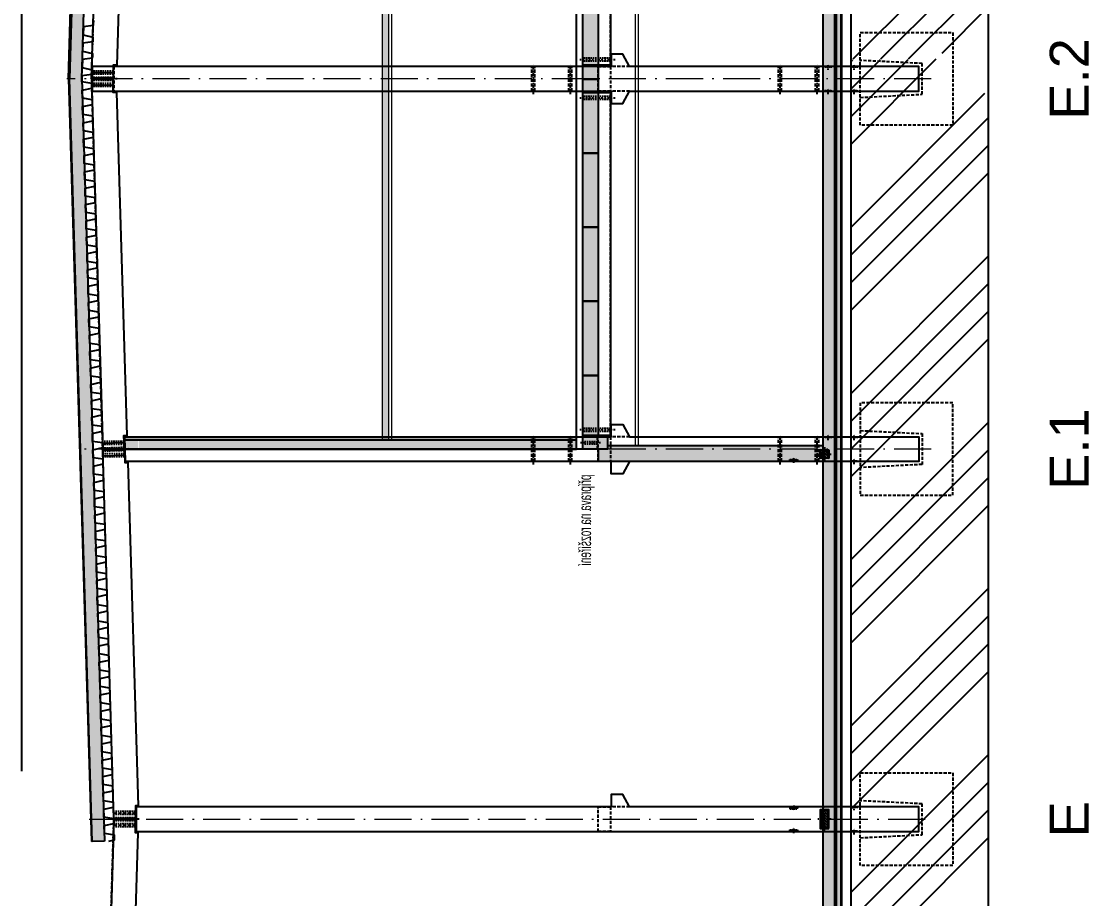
# Model space of a CAD drawing. Header units: millimetres. Extents: x 325046 to 1268204, y 1875583 to 2761998.
# Drawn here: x 1214600 to 1231902, y 2565606 to 2579825 of the extents above; entities that cross this region are included whole.
import ezdxf
from ezdxf.enums import TextEntityAlignment as Align

# ---------------------------------------------------------------- set-up
doc = ezdxf.new("R2010")
doc.units = ezdxf.units.MM
doc.header["$LTSCALE"] = 100
for name, pattern in [('ACAD_ISO10W100', [18.5, 12, -3, 0.5, -3]), ('DASHDOT', [1, 0.5, -0.25, 0, -0.25]), ('DASHED', [0.75, 0.5, -0.25])]:
    doc.linetypes.add(name, pattern=pattern)
for name, color, linetype in [('025', 1, 'Continuous'), ('035', 7, 'Continuous'), ('050', 4, 'Continuous'), ('KOTY', 2, 'Continuous'), ('kóty 100', 5, 'Continuous'), ('PŘÍČKY - ZDĚNÉ', 4, 'Continuous'), ('ŠRAF-TERÉN', 34, 'Continuous'), ('ŽB - MONOLIT', 4, 'Continuous'), ('ŽB - PREFA', 3, 'Continuous')]:
    doc.layers.add(name, color=color, linetype=linetype)
for name, color, linetype, lineweight, true_color in [('IZOLACE - H', 7, 'Continuous', 9, 0x525252), ('PODHLEDY', 7, 'Continuous', 18, 0x1d8172), ('PŘÍČKY - SDK', 7, 'Continuous', 30, 0x6a1174), ('TRAPÉZ -  KRYTINA', 7, 'Continuous', 25, 0x005875)]:
    doc.layers.add(name, color=color, linetype=linetype, lineweight=lineweight, true_color=true_color)
for name, color, linetype, true_color in [('Izolace tepelná', 7, 'Continuous', 0xfdf0ce), ('Popis OS', 7, 'Continuous', 0xbd0a5d), ('Příprava na dock', 7, 'Continuous', 0x616161), ('ŠRAF - SDK', 7, 'Continuous', 0xfbe0ee), ('ŽB - Šraf-monol', 7, 'Continuous', 0x6bc2a4)]:
    doc.layers.add(name, color=color, linetype=linetype, true_color=true_color)
for name, color, linetype, lineweight in [('Objekty - osy', 5, 'ACAD_ISO10W100', 20), ('ŠRAF-YTONG', 54, 'Continuous', 9), ('ŽB - Šraf-prefa', 253, 'Continuous', 13)]:
    doc.layers.add(name, color=color, linetype=linetype, lineweight=lineweight)
doc.styles.add('ARIAL NARROW', font='ARIALN.TTF')
doc.styles.add('ARIL-TENKÝ', font='arial.ttf')

# ---------------------------------------------------------------- blocks, each defined once
blk = doc.blocks.new('hlavice 4 pohled')
at = {"layer": 'Příprava na dock', "linetype": 'DASHED'}
blk.add_lwpolyline([(2018455, -5355778), (2018455, -5354278), (2016955, -5354278), (2016955, -5355778)], close=True, dxfattribs=at)
blk.add_lwpolyline([(2018005, -5354278), (2017955, -5355278), (2017455, -5355278), (2017405, -5354278)], dxfattribs=at)
blk = doc.blocks.new('ZT5.1 PO')
at = {"layer": '035', "ltscale": 0.5}
blk.add_lwpolyline([(2167529, -5377889), (2167529, -5378239), (2167739, -5378245), (2167739, -5378295), (2173299, -5378462), (2173299, -5378418), (2173509, -5378418), (2173509, -5378068)], close=True, dxfattribs=at)
at = {"layer": '035', "linetype": 'DASHED', "ltscale": 0.5}
for points in [[(2167594, -5378241), (2167594, -5377891)], [(2167644, -5378242), (2167644, -5377892)], [(2173394, -5378418), (2173394, -5378065)], [(2173444, -5378418), (2173444, -5378066)]]:
    blk.add_lwpolyline(points, dxfattribs=at)
blk = doc.blocks.new('ZT5 PO')
at = {"layer": '035'}
blk.add_lwpolyline([(2604073, -5125966), (2603863, -5125960), (2603863, -5126010), (2598303, -5125843), (2598303, -5125786), (2598093, -5125786), (2598093, -5125436), (2598093, -5125436), (2604073, -5125616), (2604073, -5125966)], dxfattribs=at)
at = {"layer": '035', "linetype": 'DASHED', "ltscale": 0.5}
for points in [[(2598158, -5125786), (2598158, -5125438)], [(2598208, -5125786), (2598208, -5125440)], [(2603958, -5125962), (2603958, -5125612)], [(2604008, -5125964), (2604008, -5125614)]]:
    blk.add_lwpolyline(points, dxfattribs=at)
blk = doc.blocks.new('PR3_PO')
at = {"layer": '035'}
blk.add_lwpolyline([(1179427, -5290172), (1179427, -5290622), (1173867, -5290622), (1173867, -5290172)], close=True, dxfattribs=at)
at = {"layer": '035', "linetype": 'DASHED', "ltscale": 0.5}
for points in [[(1173932, -5290622), (1173932, -5290172)], [(1173982, -5290622), (1173982, -5290172)], [(1179312, -5290622), (1179312, -5290172)], [(1179362, -5290622), (1179362, -5290172)]]:
    blk.add_lwpolyline(points, dxfattribs=at)
at = {"layer": '035', "linetype": 'DASHED'}
blk.add_lwpolyline([(1173867, -5290622), (1179427, -5290622), (1179427, -5290422), (1173867, -5290422)], close=True, dxfattribs=at)
at = {"layer": 'Příprava na dock', "linetype": 'DASHDOT', "ltscale": 0.5}
for points in [[(1173957, -5290698), (1173957, -5290125)], [(1179337, -5290698), (1179337, -5290125)]]:
    blk.add_lwpolyline(points, dxfattribs=at)

msp = doc.modelspace()

# ---------------------------------------------------------------- hatches: boundary and pattern name
at = {"layer": 'Izolace tepelná'}
h = msp.add_hatch(color=256, dxfattribs=at)
h.dxf.hatch_style = 1
h.paths.add_polyline_path([(1215562.5, 2584981.3), (1215382.5, 2578984), (1215582.5, 2578978), (1215762.4, 2584975.3)])
h.paths.add_polyline_path([(1215742.4, 2590978.6), (1215562.5, 2584981.3), (1215762.4, 2584975.3), (1215764.1, 2585033.1), (1215942.3, 2590972.6)])
h.paths.add_polyline_path([(1215750.6, 2591253.5), (1215742.4, 2590978.6), (1215942.3, 2590972.6), (1215950.5, 2591247.5)])
h.paths.add_polyline_path([(1215579.9, 2578892.7), (1215379.8, 2578892.7), (1215382.5, 2578984), (1215582.5, 2578978)])
h = msp.add_hatch(color=256, dxfattribs=at)
h.dxf.hatch_style = 1
h.paths.add_polyline_path([(1220450.2, 2590742.7), (1220450.2, 2585167.7), (1220550.2, 2585167.7), (1220550.2, 2590742.7)])
h.paths.add_polyline_path([(1220450.2, 2585167.7), (1220450.2, 2584967.7), (1220550.2, 2584967.7), (1220550.2, 2585167.7)])
h.paths.add_polyline_path([(1220450.2, 2590967.7), (1220450.2, 2590742.7), (1220550.2, 2590742.7), (1220550.2, 2590967.7)])
h.paths.add_polyline_path([(1220450.2, 2591242.7), (1220450.2, 2590967.7), (1220550.2, 2590967.7), (1220550.2, 2591242.7)])
h.paths.add_polyline_path([(1220450.2, 2584967.7), (1220450.2, 2573042.7), (1220550.2, 2573042.7), (1220550.2, 2584967.7)])
h = msp.add_hatch(color=256, dxfattribs=at)
h.dxf.hatch_style = 1
h.paths.add_polyline_path([(1227810.2, 2558918.5), (1227892.8, 2559063.8), (1227890.2, 2591242.7), (1227810.2, 2591242.7)])
h = msp.add_hatch(color=256, dxfattribs=at)
h.dxf.hatch_style = 1
h.paths.add_polyline_path([(1215562.5, 2572804.1), (1215382.5, 2578801.4), (1215582.5, 2578807.4), (1215762.4, 2572810.1)])
h.paths.add_polyline_path([(1215742.4, 2566806.8), (1215562.5, 2572804.1), (1215762.4, 2572810.1), (1215764.1, 2572752.4), (1215942.3, 2566812.8)])
h.paths.add_polyline_path([(1215750.6, 2566531.9), (1215742.4, 2566806.8), (1215942.3, 2566812.8), (1215950.5, 2566537.9)])
h.paths.add_polyline_path([(1215579.9, 2578892.7), (1215379.8, 2578892.7), (1215382.5, 2578801.4), (1215582.5, 2578807.4)])
at = {"layer": 'Příprava na dock'}
h = msp.add_hatch(dxfattribs=at)
h.set_pattern_fill('ANSI31', color=256, scale=250, angle=270)
h.set_pattern_definition([(315, (5842085.798, 2082741.14), (22.09708691, 22.09708691), [])])
h.paths.add_polyline_path([(1227680.2, 2572872.7), (1227680.2, 2572752.7), (1227560.2, 2572752.7), (1227560.2, 2572872.7)])
h = msp.add_hatch(dxfattribs=at)
h.set_pattern_fill('ANSI31', color=256, scale=250, angle=270)
h.set_pattern_definition([(315, (5842085.798, 2184981.14), (22.09708691, 22.09708691), [])])
h.paths.add_polyline_path([(1227680.2, 2566752.7), (1227680.2, 2567032.7), (1227560.2, 2567032.7), (1227560.2, 2566752.7)])
at = {"layer": 'ŠRAF - SDK'}
h = msp.add_hatch(color=256, dxfattribs=at)
h.dxf.hatch_style = 1
h.paths.add_polyline_path([(1216500.2, 2572892.7), (1216500.2, 2573042.7), (1220550.2, 2573042.7), (1220550.2, 2572892.7)])
h.paths.add_polyline_path([(1220600.2, 2573042.7), (1223600.2, 2573042.7), (1223600.2, 2572892.7), (1220600.2, 2572894.1)])
h.paths.add_polyline_path([(1220550.2, 2572892.7), (1220550.2, 2573042.7), (1220600.2, 2573042.7), (1220600.2, 2572892.7)])
h.paths.add_polyline_path([(1216267.9, 2572967.7), (1216265.6, 2573042.7), (1216490.2, 2573042.7), (1216490.2, 2572967.7)])
h.paths.add_polyline_path([(1216268.6, 2572942.7), (1216267.9, 2572967.7), (1216490.2, 2572967.7), (1216490.2, 2572942.7)])
h.paths.add_polyline_path([(1216269.4, 2572917.7), (1216268.6, 2572942.7), (1216490.2, 2572942.7), (1216490.2, 2572917.7)])
h.paths.add_polyline_path([(1216270.1, 2572892.7), (1216269.4, 2572917.7), (1216490.2, 2572917.7), (1216490.2, 2572892.7)])
at = {"layer": 'ŠRAF-TERÉN'}
h = msp.add_hatch(dxfattribs=at)
h.set_pattern_fill('ANSI34', color=256, scale=100, angle=180, style=0)
h.set_pattern_definition([(225, (3747967.6, 1468831.5), (1347.0384, -1347.0384), []), (225, (3747518.6, 1468831.5), (1347.0384, -1347.0384), []), (225, (3747069.6, 1468831.5), (1347.0384, -1347.0384), []), (225, (3746620.6, 1468831.5), (1347.0384, -1347.0384), [])])
h.paths.add_polyline_path([(1228050.2, 2590742.7), (1228050.2, 2585167.7), (1229400.2, 2585167.7), (1229400.2, 2585717.7), (1230274.6, 2585717.7), (1230274.6, 2590242.7), (1229400.2, 2590242.7), (1229400.2, 2590742.7)])
h.paths.add_polyline_path([(1228359.1, 2596248.2), (1228200.2, 2592447.7), (1228200.2, 2591734.2), (1228398.6, 2591580.2), (1228398.6, 2591242.7), (1229400.2, 2591242.7), (1229400.2, 2591742.7), (1230274.6, 2591742.7), (1230274.6, 2596248.2)])
h.paths.add_polyline_path([(1228050.2, 2579217.7), (1229400.2, 2579217.7), (1229400.2, 2579717.7), (1230274.6, 2579717.7), (1230274.6, 2584217.7), (1229400.2, 2584217.7), (1229400.2, 2584767.7), (1229360.2, 2584767.7), (1229360.2, 2584767.7), (1229240.2, 2584767.7), (1228050.2, 2584767.7)])
h.paths.add_polyline_path([(1228050.2, 2578967.7), (1229400.2, 2578967.7), (1229400.2, 2579217.7), (1229360.2, 2579217.7), (1229360.2, 2579207.7), (1229240.2, 2579207.7), (1228050.2, 2579208.6)])
h.paths.add_polyline_path([(1228050.2, 2578967.7), (1228050.2, 2578717.7), (1229240.2, 2578717.7), (1229240.2, 2578727.7), (1229360.2, 2578727.7), (1229400.2, 2578727.3), (1229400.2, 2578967.7)])
h.paths.add_polyline_path([(1228050.2, 2559063.8), (1230274.6, 2559063.8), (1230274.6, 2578217.7), (1229400.2, 2578217.7), (1229400.2, 2578717.7), (1229360.2, 2578717.7), (1229360.2, 2578717.7), (1229240.2, 2578717.7), (1228050.2, 2578717.7)])
h.paths.add_polyline_path([(1229400.2, 2578617.7), (1229400.2, 2578217.7), (1230274.6, 2578217.7), (1230274.6, 2578661.4)], flags=17)
h.paths.add_polyline_path([(1229400.2, 2578967.7), (1229400.2, 2578717.7), (1230274.6, 2578717.7), (1230274.6, 2578967.7)])
h.paths.add_polyline_path([(1229400.2, 2579217.7), (1229400.2, 2578967.7), (1230274.6, 2578967.7), (1230274.6, 2579217.7)])
h.paths.add_polyline_path([(1229400.2, 2579717.7), (1229400.2, 2579317.7), (1230274.6, 2579274), (1230274.6, 2579717.7)], flags=17)
h.paths.add_polyline_path([(1229400.2, 2584667.7), (1229400.2, 2584217.7), (1230274.6, 2584217.7), (1230274.6, 2584711.4)], flags=17)
h.paths.add_polyline_path([(1229400.2, 2584967.7), (1229400.2, 2584767.7), (1230274.6, 2584767.7), (1230274.6, 2584967.7)])
h.paths.add_polyline_path([(1229400.2, 2585167.7), (1229400.2, 2584967.7), (1230274.6, 2584967.7), (1230274.6, 2585167.7)])
h.paths.add_polyline_path([(1229400.2, 2585717.7), (1229400.2, 2585267.7), (1230274.6, 2585224), (1230274.6, 2585717.7)], flags=17)
h.paths.add_polyline_path([(1229400.2, 2590642.7), (1229400.2, 2590242.7), (1230274.6, 2590242.7), (1230274.6, 2590686.4)], flags=17)
h.paths.add_polyline_path([(1229400.2, 2590967.7), (1229400.2, 2590742.7), (1230274.6, 2590742.7), (1230274.6, 2590967.7)])
h.paths.add_polyline_path([(1229400.2, 2591242.7), (1229400.2, 2590967.7), (1230274.6, 2590967.7), (1230274.6, 2591242.7)])
h.paths.add_polyline_path([(1229400.2, 2591742.7), (1229400.2, 2591342.7), (1230274.6, 2591299), (1230274.6, 2591742.7)], flags=17)
at = {"layer": 'ŠRAF-YTONG', "true_color": 0x919191}
h = msp.add_hatch(color=252, dxfattribs=at)
h.dxf.hatch_style = 1
h.paths.add_polyline_path([(1223950.2, 2572892.7), (1224100.2, 2572892.7), (1224100.2, 2572942.7), (1227600.2, 2572942.7), (1227600.2, 2572692.7), (1223950.2, 2572692.7)])
at = {"layer": 'ŽB - Šraf-monol'}
msp.add_hatch(color=256, dxfattribs=at).paths.add_polyline_path([(1227600.2, 2559144.3), (1227780.2, 2559063.8), (1227780.2, 2591242.7), (1227600.2, 2591242.7)])
at = {"layer": 'ŽB - Šraf-prefa'}
h = msp.add_hatch(color=256, dxfattribs=at)
h.paths.add_polyline_path([(1223700.2, 2591042.7), (1223950.2, 2591042.7), (1223950.2, 2589842.7), (1223700.2, 2589842.7)])
h.paths.add_polyline_path([(1223700.2, 2591042.7), (1223700.2, 2591242.7), (1224100.2, 2591242.7), (1224100.2, 2591042.7)])
h.paths.add_polyline_path([(1223700.2, 2589687.7), (1223950.2, 2589687.7), (1223950.2, 2588487.7), (1223700.2, 2588487.7)])
h.paths.add_polyline_path([(1223700.2, 2588487.7), (1223950.2, 2588487.7), (1223950.2, 2587287.7), (1223700.2, 2587287.7)])
h.paths.add_polyline_path([(1223700.2, 2587287.7), (1223950.2, 2587287.7), (1223950.2, 2586087.7), (1223700.2, 2586087.7)])
h.paths.add_polyline_path([(1223700.2, 2586087.7), (1223950.2, 2586087.7), (1223950.2, 2584887.7), (1223700.2, 2584887.7)])
h.paths.add_polyline_path([(1223700.2, 2583687.7), (1223950.2, 2583687.7), (1223950.2, 2582487.7), (1223700.2, 2582487.7)])
h.paths.add_polyline_path([(1223700.2, 2584887.7), (1223950.2, 2584887.7), (1223950.2, 2583687.7), (1223700.2, 2583687.7)])
h.paths.add_polyline_path([(1223700.2, 2582487.7), (1223950.2, 2582487.7), (1223950.2, 2581287.7), (1223700.2, 2581287.7)])
h.paths.add_polyline_path([(1223700.2, 2581287.7), (1223950.2, 2581287.7), (1223950.2, 2580087.7), (1223700.2, 2580087.7)])
h.paths.add_polyline_path([(1223700.2, 2580087.7), (1223950.2, 2580087.7), (1223950.2, 2578887.7), (1223700.2, 2578887.7)])
h.paths.add_polyline_path([(1223700.2, 2578887.7), (1223950.2, 2578887.7), (1223950.2, 2577687.7), (1223700.2, 2577687.7)])
h.paths.add_polyline_path([(1223700.2, 2577687.7), (1223950.2, 2577687.7), (1223950.2, 2576487.7), (1223700.2, 2576487.7)])
h.paths.add_polyline_path([(1223700.2, 2576487.7), (1223950.2, 2576487.7), (1223950.2, 2575287.7), (1223700.2, 2575287.7)])
h.paths.add_polyline_path([(1223700.2, 2575287.7), (1223950.2, 2575287.7), (1223950.2, 2574087.7), (1223700.2, 2574087.7)])
h.paths.add_polyline_path([(1223700.2, 2574087.7), (1223950.2, 2574087.7), (1223950.2, 2573092.7), (1223700.2, 2573092.7)])
h.paths.add_polyline_path([(1223700.2, 2572892.7), (1223700.2, 2573092.7), (1224100.2, 2573092.7), (1224100.2, 2572892.7)])

# ---------------------------------------------------------------- linework, layer by layer
at = {"layer": '025', "linetype": 'DASHED', "ltscale": 0.4}
for points in [[(1227620.2, 2579092.7), (1227740.2, 2579092.7), (1227740.2, 2579082.7), (1227620.2, 2579082.7), (1227620.2, 2579092.7)], [(1228040.2, 2579092.7), (1228160.2, 2579092.7), (1228160.2, 2579082.7), (1228040.2, 2579082.7), (1228040.2, 2579092.7)], [(1227620.2, 2578702.7), (1227740.2, 2578702.7), (1227740.2, 2578692.7), (1227620.2, 2578692.7), (1227620.2, 2578702.7)], [(1228040.2, 2578702.7), (1228160.2, 2578702.7), (1228160.2, 2578692.7), (1228040.2, 2578692.7), (1228040.2, 2578702.7)], [(1227620.2, 2573092.7), (1227740.2, 2573092.7), (1227740.2, 2573082.7), (1227620.2, 2573082.7), (1227620.2, 2573092.7)], [(1228040.2, 2573092.7), (1228160.2, 2573092.7), (1228160.2, 2573082.7), (1228040.2, 2573082.7), (1228040.2, 2573092.7)], [(1227060.2, 2572722.7), (1227180.2, 2572722.7), (1227180.2, 2572712.7), (1227060.2, 2572712.7), (1227060.2, 2572722.7)], [(1228040.2, 2572702.7), (1228160.2, 2572702.7), (1228160.2, 2572692.7), (1228040.2, 2572692.7), (1228040.2, 2572702.7)], [(1227060.2, 2567062.7), (1227180.2, 2567062.7), (1227180.2, 2567072.7), (1227060.2, 2567072.7), (1227060.2, 2567062.7)], [(1228040.2, 2567092.7), (1228160.2, 2567092.7), (1228160.2, 2567082.7), (1228040.2, 2567082.7), (1228040.2, 2567092.7)], [(1227060.2, 2566722.7), (1227180.2, 2566722.7), (1227180.2, 2566712.7), (1227060.2, 2566712.7), (1227060.2, 2566722.7)], [(1228040.2, 2566702.7), (1228160.2, 2566702.7), (1228160.2, 2566692.7), (1228040.2, 2566692.7), (1228040.2, 2566702.7)]]:
    msp.add_lwpolyline(points, dxfattribs=at)
at = {"layer": '025'}
for points in [[(1227680.2, 2572872.7), (1227680.2, 2572752.7), (1227560.2, 2572752.7), (1227560.2, 2572872.7), (1227680.2, 2572872.7)], [(1227680.2, 2566752.7), (1227680.2, 2567032.7), (1227560.2, 2567032.7), (1227560.2, 2566752.7), (1227680.2, 2566752.7)]]:
    msp.add_lwpolyline(points, dxfattribs=at)
at = {"layer": '035', "ltscale": 0.5}
for points in [[(1215750.2, 2578692.7), (1224160.2, 2578692.7), (1224160.2, 2578492.7), (1224350.2, 2578492.7), (1224460.2, 2578692.7), (1229150.2, 2578692.7), (1229150.2, 2579092.7), (1224460.2, 2579092.7), (1224350.2, 2579292.7), (1224160.2, 2579292.7), (1224160.2, 2579092.7), (1215750.2, 2579092.7), (1215750.2, 2578692.7)], [(1216275.2, 2573092.7), (1224160.2, 2573092.7), (1224160.2, 2573292.7), (1224350.2, 2573292.7), (1224460.2, 2573092.7), (1229150.2, 2573092.7), (1229150.2, 2572692.7), (1224460.2, 2572692.7), (1224350.2, 2572492.7), (1224160.2, 2572492.7), (1224160.2, 2572692.7), (1216287.2, 2572692.7), (1216275.2, 2573092.7)], [(1216460.2, 2566692.7), (1229150.2, 2566692.7), (1229150.2, 2567092.7), (1224460.2, 2567092.7), (1224350.2, 2567292.7), (1224160.2, 2567292.7), (1224160.2, 2567092.7), (1216460.2, 2567092.7), (1216460.2, 2566692.7)]]:
    msp.add_lwpolyline(points, dxfattribs=at)
at = {"layer": '035', "linetype": 'DASHED'}
for points in [[(1216100.2, 2579092.7), (1216100.2, 2578692.7)], [(1222875.2, 2578692.7), (1222875.2, 2579092.7)], [(1222925.2, 2578692.7), (1222925.2, 2579092.7)], [(1223475.2, 2578692.7), (1223475.2, 2579092.7)], [(1223525.2, 2578692.7), (1223525.2, 2579092.7)], [(1224460.2, 2579092.7), (1224160.2, 2579092.7)], [(1226875.2, 2578692.7), (1226875.2, 2579092.7)], [(1226925.2, 2578692.7), (1226925.2, 2579092.7)], [(1227475.2, 2578692.7), (1227475.2, 2579092.7)], [(1227525.2, 2578692.7), (1227525.2, 2579092.7)], [(1224460.2, 2578692.7), (1224160.2, 2578692.7)], [(1222875.2, 2572692.7), (1222875.2, 2573092.7)], [(1222925.2, 2572692.7), (1222925.2, 2573092.7)], [(1223475.2, 2572692.7), (1223475.2, 2573092.7)], [(1223525.2, 2572692.7), (1223525.2, 2573092.7)], [(1224460.2, 2573092.7), (1224160.2, 2573092.7)], [(1226875.2, 2572692.7), (1226875.2, 2573092.7)], [(1226925.2, 2572692.7), (1226925.2, 2573092.7)], [(1227475.2, 2572692.7), (1227475.2, 2573092.7)], [(1227525.2, 2572692.7), (1227525.2, 2573092.7)], [(1224460.2, 2572692.7), (1224160.2, 2572692.7)], [(1224460.2, 2567092.7), (1224160.2, 2567092.7)]]:
    msp.add_lwpolyline(points, dxfattribs=at)
for points in [[(1224150.2, 2579092.7), (1224150.2, 2578692.7), (1223950.2, 2578692.7), (1223950.2, 2579092.7)], [(1224150.2, 2573092.7), (1224150.2, 2572692.7), (1223950.2, 2572692.7), (1223950.2, 2573092.7)], [(1224150.2, 2567092.7), (1224150.2, 2566692.7), (1223950.2, 2566692.7), (1223950.2, 2567092.7)]]:
    msp.add_lwpolyline(points, close=True, dxfattribs=at)
at = {"layer": '035', "linetype": 'DASHED', "ltscale": 0.5}
for points in [[(1216093.2, 2578917.7), (1215743.2, 2578917.7)], [(1216093.2, 2578867.7), (1215743.2, 2578867.7)], [(1216269.4, 2572917.4), (1215919.5, 2572906.9)], [(1223940.2, 2573012.7), (1223700.2, 2573012.7)], [(1223940.2, 2572972.7), (1223700.2, 2572972.7)], [(1216270.9, 2572867.5), (1215921, 2572857)], [(1216450.2, 2566917.7), (1216100.2, 2566917.7)], [(1216450.2, 2566867.7), (1216100.2, 2566867.7)]]:
    msp.add_lwpolyline(points, dxfattribs=at)
at = {"layer": '035'}
for points in [[(1227690.2, 2572882.7), (1227690.2, 2572742.7), (1227550.2, 2572742.7), (1227550.2, 2572882.7)], [(1227690.2, 2566742.7), (1227690.2, 2567042.7), (1227550.2, 2567042.7), (1227550.2, 2566742.7)]]:
    msp.add_lwpolyline(points, close=True, dxfattribs=at)
for points in [[(1227560.2, 2572872.7), (1227550.2, 2572882.7)], [(1227560.2, 2572752.7), (1227550.2, 2572742.7)], [(1227680.2, 2572872.7), (1227690.2, 2572882.7)], [(1227680.2, 2572752.7), (1227690.2, 2572742.7)], [(1227560.2, 2567032.7), (1227550.2, 2567042.7)], [(1227680.2, 2567032.7), (1227690.2, 2567042.7)], [(1227560.2, 2566752.7), (1227550.2, 2566742.7)], [(1227680.2, 2566752.7), (1227690.2, 2566742.7)]]:
    msp.add_lwpolyline(points, dxfattribs=at)
at = {"layer": '035', "linetype": 'DASHED', "ltscale": 0.4}
for points in [[(1227050.2, 2572692.7), (1227050.2, 2572692.7), (1227060.2, 2572712.7), (1227180.2, 2572712.7), (1227190.2, 2572692.7)], [(1227050.2, 2567092.7), (1227050.2, 2567092.7), (1227060.2, 2567072.7), (1227180.2, 2567072.7), (1227190.2, 2567092.7)], [(1227050.2, 2566692.7), (1227050.2, 2566692.7), (1227060.2, 2566712.7), (1227180.2, 2566712.7), (1227190.2, 2566692.7)]]:
    msp.add_lwpolyline(points, dxfattribs=at)
at = {"layer": '050', "linetype": 'DASHED'}
msp.add_lwpolyline([(1223940.2, 2572892.7), (1223940.2, 2573092.7)], dxfattribs=at)
msp.add_lwpolyline([(1216100.2, 2566792.7), (1216100.2, 2566792.7), (1216100.2, 2566792.7), (1216100.2, 2566792.7), (1216100.2, 2566992.7), (1216100.2, 2566992.7), (1216100.2, 2566992.7), (1216450.2, 2566992.7), (1216450.2, 2566792.7)], close=True, dxfattribs=at)
at = {"layer": 'IZOLACE - H', "linetype": 'ByBlock', "ltscale": 1000}
for q in [(1215730.6, 2591254.1), (1215730.6, 2566531.3)]:
    msp.add_line((1215359.8, 2578892.7), q, dxfattribs=at)
at = {"layer": 'IZOLACE - H', "linetype": 'DASHED', "ltscale": 10, "const_width": 20}
for points in [[(1215369.8, 2578892.7), (1215740.6, 2591253.8)], [(1215369.8, 2578892.7), (1215740.6, 2566531.6)]]:
    msp.add_lwpolyline(points, dxfattribs=at)
at = {"layer": 'IZOLACE - H', "linetype": 'DASHED', "ltscale": 5, "const_width": 20, "flags": 128}
msp.add_lwpolyline([(1227800.2, 2591242.7), (1227800.2, 2559063.8)], dxfattribs=at)
at = {"layer": 'IZOLACE - H', "linetype": 'ByBlock', "ltscale": 1000, "flags": 128}
for points in [[(1227790.2, 2591242.7), (1227790.2, 2559063.8)], [(1227810.2, 2591242.7), (1227810.2, 2559063.8)]]:
    msp.add_lwpolyline(points, dxfattribs=at)
at = {"layer": 'Izolace tepelná'}
for points in [[(1215950.5, 2591247.5), (1215750.6, 2591253.5), (1215379.8, 2578892.7)], [(1215579.9, 2578892.7), (1215950.5, 2591247.5)], [(1227890.2, 2559063.8), (1227890.2, 2591242.7), (1227810.2, 2591242.7)], [(1227810.2, 2591242.7), (1227810.2, 2559063.8)], [(1215950.5, 2566537.9), (1215750.6, 2566531.9), (1215379.8, 2578892.7)], [(1215579.9, 2578892.7), (1215950.5, 2566537.9)]]:
    msp.add_lwpolyline(points, dxfattribs=at)
at = {"layer": 'kóty 100'}
msp.add_line((1214600.2, 2591362.7), (1214600.2, 2567670.4), dxfattribs=at)
at = {"layer": 'Objekty - osy', "ltscale": 0.5}
for points in [[(1229350.2, 2578892.7), (1215339.8, 2578892.7)], [(1229350.2, 2572892.7), (1215519.8, 2572892.7)], [(1215699.8, 2566892.7), (1229350.2, 2566892.7)]]:
    msp.add_lwpolyline(points, dxfattribs=at)
at = {"layer": 'PODHLEDY', "ltscale": 2, "transparency": 33554687}
for points in [[(1220450.2, 2591242.7), (1220450.2, 2573042.7)], [(1220550.2, 2591242.7), (1220550.2, 2573042.7)], [(1220600.2, 2591242.7), (1220600.2, 2573042.7)], [(1224550.2, 2591242.7), (1224550.2, 2572942.7)], [(1224600.2, 2591242.7), (1224600.2, 2572942.7)]]:
    msp.add_lwpolyline(points, dxfattribs=at)
at = {"layer": 'Příprava na dock', "linetype": 'DASHED'}
msp.add_lwpolyline([(1216109, 2542592.7), (1215740, 2554892.7), (1216100, 2566892.7), (1215740, 2578892.7), (1216110.5, 2591242.7)], dxfattribs=at)
at = {"layer": 'Příprava na dock', "linetype": 'DASHDOT'}
for points in [[(1222900.2, 2578642.7), (1222900.2, 2579142.7)], [(1223500.2, 2578642.7), (1223500.2, 2579142.7)], [(1226900.2, 2578642.7), (1226900.2, 2579142.7)], [(1227500.2, 2578642.7), (1227500.2, 2579142.7)], [(1222900.2, 2572642.7), (1222900.2, 2573142.7)], [(1223500.2, 2572642.7), (1223500.2, 2573142.7)], [(1226900.2, 2572642.7), (1226900.2, 2573142.7)], [(1227500.2, 2572642.7), (1227500.2, 2573142.7)], [(1227620.2, 2572922.7), (1227620.2, 2572702.7)], [(1227510.2, 2572812.7), (1227730.2, 2572812.7)], [(1227620.2, 2566702.7), (1227620.2, 2567082.7)], [(1227730.2, 2566892.7), (1227510.2, 2566892.7)]]:
    msp.add_lwpolyline(points, dxfattribs=at)
at = {"layer": 'Příprava na dock', "linetype": 'DASHDOT', "ltscale": 0.5}
for points in [[(1227680.2, 2579037.7), (1227680.2, 2579137.7)], [(1228100.2, 2579037.7), (1228100.2, 2579137.7)], [(1216153.2, 2578892.7), (1215713.2, 2578892.7)], [(1227680.2, 2578647.7), (1227680.2, 2578747.7)], [(1228100.2, 2578647.7), (1228100.2, 2578747.7)], [(1227680.2, 2573037.7), (1227680.2, 2573137.7)], [(1228100.2, 2573037.7), (1228100.2, 2573137.7)], [(1223990.2, 2572992.7), (1223657.4, 2572992.7)], [(1216330.1, 2572894.2), (1215890.3, 2572881)], [(1227120.2, 2572667.7), (1227120.2, 2572767.7)], [(1228100.2, 2572647.7), (1228100.2, 2572747.7)], [(1227120.2, 2567117.7), (1227120.2, 2567017.7)], [(1228100.2, 2567037.7), (1228100.2, 2567137.7)], [(1216510.2, 2566892.7), (1216070.2, 2566892.7)], [(1227120.2, 2566667.7), (1227120.2, 2566767.7)], [(1228100.2, 2566647.7), (1228100.2, 2566747.7)]]:
    msp.add_lwpolyline(points, dxfattribs=at)
at = {"layer": 'PŘÍČKY - SDK'}
for p, q in [((1227892.8, 2591242.7), (1227892.8, 2559063.8)), ((1223600.2, 2573042.7), (1216265.6, 2573042.7)), ((1223600.2, 2572892.7), (1216110.2, 2572892.7))]:
    msp.add_line(p, q, dxfattribs=at)
at = {"layer": 'PŘÍČKY - ZDĚNÉ'}
for p, q in [((1227600.2, 2572942.7), (1224100.2, 2572942.7)), ((1223950.2, 2572892.7), (1223950.2, 2572692.7)), ((1227600.2, 2572692.7), (1223950.2, 2572692.7))]:
    msp.add_line(p, q, dxfattribs=at)
msp.add_lwpolyline([(1223700.2, 2572892.7), (1223600.2, 2572892.7), (1223600.2, 2591242.7)], dxfattribs=at)
at = {"layer": 'TRAPÉZ -  KRYTINA', "flags": 128}
for points in [[(1215768.2, 2579835.6), (1215766.8, 2579785.6), (1215766, 2579760.6), (1215605.2, 2579735.5), (1215601.3, 2579605.5), (1215760.3, 2579570.7), (1215758.8, 2579520.8), (1215758.1, 2579495.8), (1215597.2, 2579470.6), (1215593.3, 2579340.6), (1215752.4, 2579305.9), (1215750.9, 2579255.9), (1215750.1, 2579230.9), (1215589.3, 2579205.7), (1215585.4, 2579075.8), (1215744.4, 2579041), (1215742.9, 2578991), (1215742.2, 2578966), (1215581.3, 2578940.8), (1215579.9, 2578892.7)], [(1216016.1, 2566539.4), (1216109.9, 2566560), (1216108.4, 2566609.9), (1216107.7, 2566634.9), (1215946.9, 2566660.1), (1215943, 2566790.1), (1216102, 2566824.8), (1216100.5, 2566874.8), (1216099.8, 2566899.8), (1215938.9, 2566925), (1215935, 2567054.9), (1216094.1, 2567089.7), (1216092.6, 2567139.7), (1216091.8, 2567164.7), (1215931, 2567189.9), (1215927.1, 2567319.8), (1216086.1, 2567354.6), (1216084.6, 2567404.6), (1216083.9, 2567429.6), (1215923, 2567454.8), (1215919.1, 2567584.7), (1216078.2, 2567619.5), (1216076.7, 2567669.5), (1216075.9, 2567694.4), (1215915.1, 2567719.6), (1215911.2, 2567849.6), (1216070.2, 2567884.4), (1216068.7, 2567934.3), (1216068, 2567959.3), (1215907.1, 2567984.5), (1215903.2, 2568114.5), (1216062.3, 2568149.2), (1216060.8, 2568199.2), (1216060, 2568224.2), (1215899.2, 2568249.4), (1215895.3, 2568379.3), (1216054.3, 2568414.1), (1216052.8, 2568464.1), (1216052.1, 2568489.1), (1215891.2, 2568514.3), (1215887.3, 2568644.2), (1216046.4, 2568679), (1216044.9, 2568729), (1216044.1, 2568754), (1215883.3, 2568779.2), (1215879.4, 2568909.1), (1216038.4, 2568943.9), (1216036.9, 2568993.9), (1216036.2, 2569018.9), (1215875.4, 2569044), (1215871.5, 2569174), (1216030.5, 2569208.8), (1216029, 2569258.7), (1216028.2, 2569283.7), (1215867.4, 2569308.9), (1215863.5, 2569438.9), (1216022.5, 2569473.6), (1216021, 2569523.6), (1216020.3, 2569548.6), (1215859.5, 2569573.8), (1215855.6, 2569703.7), (1216014.6, 2569738.5), (1216013.1, 2569788.5), (1216012.3, 2569813.5), (1215851.5, 2569838.7), (1215847.6, 2569968.6), (1216006.6, 2570003.4), (1216005.1, 2570053.4), (1216004.4, 2570078.4), (1215843.6, 2570103.6), (1215839.7, 2570233.5), (1215998.7, 2570268.3), (1215997.2, 2570318.3), (1215996.4, 2570343.3), (1215835.6, 2570368.4), (1215831.7, 2570498.4), (1215990.7, 2570533.2), (1215989.3, 2570583.1), (1215988.5, 2570608.1), (1215827.7, 2570633.3), (1215823.8, 2570763.3), (1215982.8, 2570798.1), (1215981.3, 2570848), (1215980.6, 2570873), (1215819.7, 2570898.2), (1215815.8, 2571028.1), (1215974.9, 2571062.9), (1215973.4, 2571112.9), (1215972.6, 2571137.9), (1215811.8, 2571163.1), (1215807.9, 2571293), (1215966.9, 2571327.8), (1215965.4, 2571377.8), (1215964.7, 2571402.8), (1215803.8, 2571428), (1215799.9, 2571557.9), (1215959, 2571592.7), (1215957.5, 2571642.7), (1215956.7, 2571667.7), (1215795.9, 2571692.8), (1215792, 2571822.8), (1215951, 2571857.6), (1215949.5, 2571907.6), (1215948.8, 2571932.5), (1215787.9, 2571957.7), (1215784, 2572087.7), (1215943.1, 2572122.5), (1215941.6, 2572172.4), (1215940.8, 2572197.4), (1215780, 2572222.6), (1215776.1, 2572352.6), (1215935.1, 2572387.3), (1215933.6, 2572437.3), (1215932.9, 2572462.3), (1215772, 2572487.5), (1215768.2, 2572617.4), (1215927.2, 2572652.2), (1215925.7, 2572702.2), (1215924.9, 2572727.2), (1215764.1, 2572752.4), (1215760.2, 2572882.3), (1215919.2, 2572917.1), (1215917.7, 2572967.1), (1215917, 2572992.1), (1215756.2, 2573017.3), (1215752.3, 2573147.2), (1215911.3, 2573182), (1215909.8, 2573232), (1215909, 2573256.9), (1215748.2, 2573282.1), (1215744.3, 2573412.1), (1215903.3, 2573446.9), (1215901.8, 2573496.8), (1215901.1, 2573521.8), (1215740.3, 2573547), (1215736.4, 2573677), (1215895.4, 2573711.7), (1215893.9, 2573761.7), (1215893.1, 2573786.7), (1215732.3, 2573811.9), (1215728.4, 2573941.8), (1215887.4, 2573976.6), (1215885.9, 2574026.6), (1215885.2, 2574051.6), (1215724.4, 2574076.8), (1215720.5, 2574206.7), (1215879.5, 2574241.5), (1215878, 2574291.5), (1215877.3, 2574316.5), (1215716.4, 2574341.7), (1215712.5, 2574471.6), (1215871.6, 2574506.4), (1215870.1, 2574556.4), (1215869.3, 2574581.3), (1215708.5, 2574606.5), (1215704.6, 2574736.5), (1215863.6, 2574771.3), (1215862.1, 2574821.2), (1215861.4, 2574846.2), (1215700.5, 2574871.4), (1215696.6, 2575001.4), (1215855.7, 2575036.1), (1215854.2, 2575086.1), (1215853.4, 2575111.1), (1215692.6, 2575136.3), (1215688.7, 2575266.2), (1215847.7, 2575301), (1215846.2, 2575351), (1215845.5, 2575376), (1215684.6, 2575401.2), (1215680.7, 2575531.1), (1215839.8, 2575565.9), (1215838.3, 2575615.9), (1215837.5, 2575640.9), (1215676.7, 2575666.1), (1215672.8, 2575796), (1215831.8, 2575830.8), (1215830.3, 2575880.8), (1215829.6, 2575905.8), (1215668.7, 2575930.9), (1215664.8, 2576060.9), (1215823.9, 2576095.7), (1215822.4, 2576145.6), (1215821.6, 2576170.6), (1215660.8, 2576195.8), (1215656.9, 2576325.8), (1215815.9, 2576360.5), (1215814.4, 2576410.5), (1215813.7, 2576435.5), (1215652.9, 2576460.7), (1215649, 2576590.6), (1215808, 2576625.4), (1215806.5, 2576675.4), (1215805.7, 2576700.4), (1215644.9, 2576725.6), (1215641, 2576855.5), (1215800, 2576890.3), (1215798.5, 2576940.3), (1215797.8, 2576965.3), (1215637, 2576990.5), (1215633.1, 2577120.4), (1215792.1, 2577155.2), (1215790.6, 2577205.2), (1215789.8, 2577230.2), (1215629, 2577255.3), (1215625.1, 2577385.3), (1215784.1, 2577420.1), (1215782.6, 2577470), (1215781.9, 2577495), (1215621.1, 2577520.2), (1215617.2, 2577650.2), (1215776.2, 2577685), (1215774.7, 2577734.9), (1215773.9, 2577759.9), (1215613.1, 2577785.1), (1215609.2, 2577915), (1215768.2, 2577949.8), (1215766.8, 2577999.8), (1215766, 2578024.8), (1215605.2, 2578050), (1215601.3, 2578179.9), (1215760.3, 2578214.7), (1215758.8, 2578264.7), (1215758.1, 2578289.7), (1215597.2, 2578314.9), (1215593.3, 2578444.8), (1215752.4, 2578479.6), (1215750.9, 2578529.6), (1215750.1, 2578554.6), (1215589.3, 2578579.7), (1215585.4, 2578709.7), (1215744.4, 2578744.5), (1215742.9, 2578794.5), (1215742.2, 2578819.4), (1215581.3, 2578844.6), (1215579.9, 2578892.7)]]:
    msp.add_lwpolyline(points, dxfattribs=at)
at = {"layer": 'ŠRAF-TERÉN', "flags": 128}
for points in [[(1227780.2, 2596248.2), (1230274.6, 2596248.2), (1230274.6, 2559063.8)], [(1228050.2, 2559063.8), (1228050.2, 2590829.3), (1228398.6, 2591101.8), (1228398.6, 2591580.2), (1228200.2, 2591734.2), (1228200.2, 2592447.7), (1228359.1, 2596248.2)]]:
    msp.add_lwpolyline(points, dxfattribs=at)
at = {"layer": 'ŽB - MONOLIT', "ltscale": 30}
msp.add_lwpolyline([(1227600.2, 2559063.8), (1227600.2, 2591242.7), (1227780.2, 2591242.7), (1227780.2, 2559063.8)], dxfattribs=at)
at = {"layer": 'ŽB - PREFA'}
for points in [[(1223700.2, 2580087.7), (1223950.2, 2580087.7), (1223950.2, 2578887.7), (1223700.2, 2578887.7), (1223700.2, 2580087.7)], [(1223700.2, 2578887.7), (1223950.2, 2578887.7), (1223950.2, 2577687.7), (1223700.2, 2577687.7), (1223700.2, 2578887.7)], [(1223700.2, 2577687.7), (1223950.2, 2577687.7), (1223950.2, 2576487.7), (1223700.2, 2576487.7), (1223700.2, 2577687.7)], [(1223700.2, 2576487.7), (1223950.2, 2576487.7), (1223950.2, 2575287.7), (1223700.2, 2575287.7), (1223700.2, 2576487.7)], [(1223700.2, 2575287.7), (1223950.2, 2575287.7), (1223950.2, 2574087.7), (1223700.2, 2574087.7), (1223700.2, 2575287.7)], [(1223700.2, 2574087.7), (1223950.2, 2574087.7), (1223950.2, 2573092.7), (1223700.2, 2573092.7), (1223700.2, 2574087.7)]]:
    msp.add_lwpolyline(points, dxfattribs=at)
for points in [[(1215743.2, 2578992.7), (1215743.2, 2578992.7), (1215743.2, 2578992.7), (1215743.2, 2578992.7), (1215743.2, 2578792.7), (1215743.2, 2578792.7), (1215743.2, 2578792.7), (1216093.2, 2578792.7), (1216093.2, 2578992.7)], [(1223700.2, 2572892.7), (1223700.2, 2573092.7), (1224100.2, 2573092.7), (1224100.2, 2572892.7)], [(1215917.3, 2572981.9), (1215917.3, 2572981.9), (1215917.3, 2572981.9), (1215917.3, 2572981.9), (1215923.3, 2572782), (1215923.3, 2572782), (1215923.3, 2572782), (1216273.1, 2572792.5), (1216267.1, 2572992.4)]]:
    msp.add_lwpolyline(points, close=True, dxfattribs=at)

# ---------------------------------------------------------------- block references
at = {"layer": 'KOTY', "rotation": 90}
for name, p in [('ZT5 PO', (-3909696, -19189.8)), ('PR3_PO', (-4066471.5, 1405245.6)), ('PR3_PO', (-4066471.5, 1399245.6)), ('hlavice 4 pohled', (-4126077.8, 555187.9)), ('ZT5.1 PO', (-4161968.3, 393373.8))]:
    msp.add_blockref(name, p, dxfattribs=at)
at = {"layer": 'KOTY', "xscale": -1, "rotation": 90}
for name, p in [('hlavice 4 pohled', (-4126077.8, 4596597.6)), ('ZT5 PO', (-3909696, 5176975.3)), ('ZT5.1 PO', (-4161968.3, 4740411.7)), ('hlavice 4 pohled', (-4126077.8, 4584597.6))]:
    msp.add_blockref(name, p, dxfattribs=at)

# ---------------------------------------------------------------- texts
at = {"layer": 'kóty 100', "extrusion": (0, 0, -1), "insert": (1223635.3, 2572478.9, 0), "char_height": 200, "width": 3980.887, "attachment_point": 1, "text_direction": (0, -1, 0), "style": 'ARIAL NARROW'}
msp.add_mtext('\\A1;{\\W0.7;příprava na rozšíření}', dxfattribs=at)
at = {"layer": 'Popis OS', "linetype": 'ByBlock', "style": 'ARIL-TENKÝ'}
for s, p in [('E.2', (1231586.7, 2578892.7)), ('E.1', (1231586.7, 2572892.7)), ('E', (1231586.7, 2566892.7))]:
    msp.add_text(s, height=630, rotation=90, dxfattribs=at).set_placement(p, align=Align.MIDDLE_CENTER)

doc.saveas('drawing.dxf')
